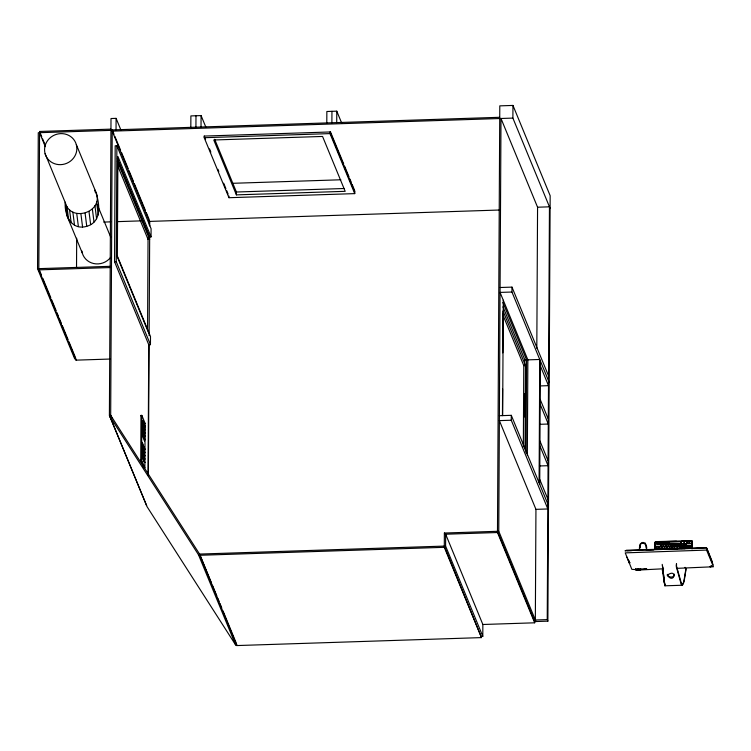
<?xml version="1.0" encoding="UTF-8"?>
<svg xmlns="http://www.w3.org/2000/svg" width="751" height="751" viewBox="0 0 751 751"><rect width="100%" height="100%" fill="white"/><g stroke="black" fill="none" stroke-linecap="round" stroke-linejoin="round"><path stroke-width="1.13" d="M646.217 549.985C648.911 543.583 639.514 539.828 639.768 547.629M109.965 359.044L76.029 360.151L76.029 358.922L74.762 358.959L37.55 268.689L38.282 132.73L110.941 130.364M76.029 360.151L38.817 269.872L39.568 131.463L110.951 129.134M76.527 267.497L76.686 238.198M146.614 505.62L109.402 415.35L111.007 118.527L116.105 118.358L121.005 130.261M111.561 417.462L110.679 415.312L112.218 129.914M148.06 474.106L148.754 344.718L114.556 261.752L115.185 145.797L116.884 145.741L151.082 228.708L151.035 236.875L149.336 236.931L129.454 188.689M116.039 129.792L116.105 118.358M148.754 344.718L150.453 344.662L116.255 261.695L116.884 145.741M140.747 459.922L140.981 415.416L141.836 415.387L145.112 423.339L144.868 467.845L144.023 467.873L140.747 459.922L141.592 459.894L144.868 467.845M141.592 459.894L141.836 415.387M142.146 457.087L142.155 455.453L144.793 462.466L142.146 457.087L144.793 462.466M142.164 453.82L142.174 452.196L144.802 459.199L142.164 453.82L144.802 459.199M142.183 450.562L142.192 448.929L144.821 455.932L142.183 450.562L144.821 455.932M142.202 447.296L142.202 445.662L144.84 452.665L142.202 447.296L144.84 452.665M142.211 444.029L142.221 442.395L144.859 449.398L142.211 444.029L144.859 449.398M142.258 435.449L142.699 433.806L144.915 439.194L144.483 440.837L142.258 435.449L142.699 433.806M142.277 432.182L142.709 430.539L144.934 435.927L144.502 437.57L142.277 432.182L142.709 430.539M142.296 428.915L142.728 427.272L144.952 432.66L144.521 434.303L142.296 428.915L142.728 427.272M142.314 425.648L142.746 424.005L144.971 429.394L144.53 431.036L142.314 425.648L142.746 424.005M142.333 422.391L142.765 420.738L144.981 426.127L144.549 427.77L142.333 422.391L142.765 420.738M144.361 462.475L144.37 460.842M144.38 459.208L144.389 457.575M144.399 455.941L144.408 454.308M144.417 452.675L144.427 451.041M144.436 449.408L144.445 447.774M144.483 440.837L144.492 439.204L142.268 433.815M144.502 437.57L144.511 435.937L142.286 430.548M144.521 434.303L144.521 432.67L142.305 427.281M144.549 427.77L144.558 426.136L142.343 420.757M147.553 330.637L148.06 237.213M149.393 225.544L149.421 220.184M148.369 475.683L149.073 344.625M149.13 335.725L149.665 236.002M149.721 225.891L149.74 221.404M150.453 344.662L150.5 336.495L117.363 256.091L117.898 156.471L151.035 236.875M190.82 127.351L190.885 115.917L201.08 115.588L205.962 127.435M195.927 127.191L195.983 115.757M201.024 127.022L201.08 115.588M236.772 645.569L199.569 554.069L110.998 415.829L109.909 416.505L147.112 506.775L235.683 645.015L236.781 644.339L236.772 645.569L481.513 637.599L444.31 546.099M354.754 190.763L354.735 193.617L228.961 197.71L204.225 137.705L204.234 136.072L330.008 131.969L354.744 191.984M228.961 197.71L228.971 196.077M236.405 194.875L213.782 139.986L322.555 136.447L345.178 191.327L236.405 194.875L236.424 192.012L214.683 139.282M326.788 122.929L326.854 111.495L336.777 111.167L341.686 123.07M354.735 193.617L329.999 133.603L330.008 131.969M331.886 122.76L331.951 111.326M336.72 122.601L336.777 111.167M481.513 637.599L444.301 547.319L444.376 533.032L498.767 531.257L535.979 621.537M481.522 636.369L482.79 636.332L445.587 546.052L445.653 534.214L444.376 533.032M482.79 636.332L482.855 624.494L445.653 534.214L497.481 532.525L534.693 622.804L482.855 624.494M497.481 532.525L499.79 105.863L512.961 105.431L550.164 195.711L547.873 621.152L534.703 621.575L497.491 531.304M498.767 531.257L500.992 118.48L537.566 207.21L536.805 348.267M502.457 415.65L502.597 388.905M502.795 352.867L503.02 311.008L525.475 365.502L525.024 449.22M502.654 415.397L503.283 300.231M511.262 420.231L499.368 420.616L535.942 509.347L547.836 508.962L511.262 420.231L511.29 415.331L499.387 415.716M549.159 382.297L511.947 292.026L511.975 287.126L500.082 287.511M550.098 208.365L512.886 118.095L512.961 105.431M523.344 446.948L523.776 365.559L502.635 314.265M524.573 416.955L524.696 393.693M524.846 365.775L524.883 359.954L502.982 306.83M526.075 452.966L526.582 359.898L502.898 302.446M527.343 455.247L527.859 359.86L500.053 292.411L511.947 292.026M534.693 622.804L534.703 621.575M535.942 509.347L535.341 619.997L547.235 619.613L547.873 621.152M539.087 482.78L539.753 359.476L524.883 359.954M539.725 484.32L540.382 361.015M547.235 619.613L549.46 206.825L537.566 207.21M629.882 562.846L629.244 562.865L629.882 562.64M637.13 569.174L637.13 570.018L637.674 569.671A5.229 0.62 88.1 0 1 637.599 569.605A9.575 9.059 -22.4 0 1 637.167 569.549L635.937 569.784L635.693 568.817L636.491 569.793L635.853 569.812L635.693 569.277L636.491 569.192L635.862 569.211M636.491 569.793L636.491 569.699A6.524 0.779 88.1 0 1 636.388 569.549L635.928 569.774M637.599 568.76L637.759 570M638.247 568.732L638.406 570.028L639.035 570.009L638.331 569.633M638.406 570.028L639.035 569.652M638.341 569.652L638.932 569.981L638.876 568.714M640.312 569.07L640.312 569.971L639.674 569.99L639.683 569.089M640.312 569.971L640.152 568.676M640.894 569.089L641.87 569.558L641.72 569.061M642.33 569.089L642.987 569.352L642.443 569.371M643.288 569.061L643.823 569.042M644.245 569.023L644.78 569.005M645.738 568.976L645.193 569.418M646.695 568.948L646.151 569.38M712.446 562.161L706.738 548.08L705.846 547.714L626.447 550.239L625.151 550.952M639.664 550.145L639.721 548.221M667.32 574.355C667.235 578.026 675.449 578.035 674.285 574.13M654.665 549.535L654.806 542.588M655.032 549.347L655.285 542.184L657.369 542.062L657.454 542.982M657.773 544.193L657.914 542.034L659.838 541.969L659.969 544.081L659.96 542.062L657.81 542.119M661.631 548.774L659.66 548.765L659.641 547.038M662.335 541.978C657.219 541.659 663.499 544.25 662.532 542.109M660.589 546.371L660.617 544.794M660.927 546.437L660.946 544.785M661.753 548.615L661.847 547M664.344 548.53L662.288 548.746L662.213 546.869M663.152 544.672L663.039 546.456L660.899 546.287M665.639 546.155L663.527 546.446L663.508 544.522M664.344 548.502L664.382 546.935M664.682 548.568L664.691 546.794M665.057 543.949L665.029 541.903L663.077 541.875M665.395 543.959L665.564 541.818L680.904 541.64M665.686 544.653L665.621 546.23M667.245 548.54L667.282 546.737M668.221 544.588L668.183 546.212L666.062 546.315L668.061 546.343M668.165 543.884L668.249 542.006M670.559 544.259L670.709 546.165L670.699 544.325L668.737 544.306L668.531 546.23M669.404 546.681L669.366 548.483L667.357 548.615L669.263 548.474M671.882 546.503L669.854 546.54L669.836 548.521M671.807 546.465C673.947 549.61 667.78 549.047 669.817 546.662M671.028 546.005L671.122 544.297L671.037 546.061M672.314 548.408L672.295 546.568M673.225 545.996L673.206 544.24L671.291 544.315M673.563 545.939L673.609 544.419M675.759 546.052L675.816 544.334M676.829 548.361C672.22 548.709 679.561 548.634 677.027 546.512M677.318 548.127L677.449 546.334L679.355 546.259M678.35 544.315L678.303 545.808M680.885 544.222C683.081 545.048 677.721 548.568 678.66 544.231M677.515 548.268L679.477 548.23L679.561 546.446M679.927 546.409C677.928 548.352 683.71 549.648 682.058 546.277M680.894 541.593L680.847 543.442M681.279 545.977C680.8 539.481 686.536 548.052 681.232 545.949M682.406 548.061L682.415 546.362M683.992 541.349L684.03 543.358M684.405 541.49L684.396 543.489M684.574 547.958L684.593 546.212L684.508 548.033M684.921 547.92L684.987 546.174L687.174 546.315M686.987 548.08L685.006 548.099L684.95 546.249M685.898 545.601L685.926 543.977L685.832 545.836M686.33 543.959L686.386 545.855L686.283 543.921M684.565 541.302C691.774 541.255 681.457 545.592 686.47 543.452C688.667 540.664 684.199 541.142 684.433 541.518M686.977 543.489L686.977 541.302M687.127 547.958L686.977 546.052M687.559 546.061L687.456 547.948M691.483 547.826L687.522 548.033L687.456 546.202M689.127 543.32L689.108 541.246M689.531 541.218L689.512 543.414L691.446 543.424M691.568 546.043L691.549 547.695M691.643 543.949L691.596 545.451M691.633 543.198L691.577 541.133M692.075 549.065L692.178 541.105M692.14 548.521L692.131 541.02L682.237 541.105M640.04 547.592L640.237 546.099M655.454 544.738L660.598 544.719M655.201 547.179L659.171 546.888M659.162 548.737L659.265 546.935M660.326 542.222L660.458 543.133M662.748 549.244L664.804 549.009M664.701 546.925L666.691 546.597M665.433 542.081L668.052 541.743M667.817 549.112L670.023 549.028L668.005 548.84M672.868 548.85L675.008 548.765M674.454 548.155L672.37 548.39L674.304 548.343M678.209 544.062L676.191 544.156M681.27 541.631L681.382 543.686L683.964 543.489M686.958 541.499L688.958 541.255M688.076 548.455L691.558 548.465M45.088 153.664L65.384 202.911C70.519 222.268 102.277 212.843 96.626 193.861L76.33 144.624A16.269 15.395 -22.4 0 0 49.35 138.541A16.269 15.395 -22.4 0 0 56.447 164.262A16.269 15.395 -22.4 0 0 76.33 144.624M65.271 202.179C64.135 214.955 71.476 230.839 86.75 226.323C102.821 221.752 99.592 202.028 95.03 190.172L95.302 192.35M685.212 567.587A3.286 3.107 -22.4 0 1 685.982 569.652L684.349 579.96A7.726 1.887 -83.9 0 1 682.124 585.254L664.926 585.808L662.476 566.01M657.688 549.356L659.725 549.065M666.099 544.4L666.006 546.268M668.756 541.8L668.709 544.034L680.744 543.611M676.144 544.344L676.172 546.08M682.988 548.596L685.222 548.615L683.119 548.53M661.133 544.588L663.011 544.541M674.839 546.475L674.858 548.352M674.464 548.305L674.36 546.409M675.412 548.756L677.505 548.606M678.707 544.203L680.763 544.071M654.844 542.4L655.576 541.64L691.436 540.673L692.272 541.471M659.969 543.208L657.763 543.264L659.969 542.954M665.367 549.028L667.489 549.122M680.472 548.615L682.668 548.606L680.669 548.493M655.36 542.203L657.285 542.109M672.342 546.503L674.511 546.653M691.549 545.573L686.423 545.789M662.926 541.94L662.823 543.931M657.726 549.169L659.744 549.141M666.794 548.502L666.813 546.634M685.832 545.742L683.889 545.93L685.794 545.78M685.625 548.474L687.728 548.474M663.067 541.959L665.095 542.091M662.391 542.992L660.495 543.067M673.168 546.184L671.178 546.193L673.046 546.221M683.804 543.94L683.701 545.714M691.511 543.33L689.493 543.395M661.706 548.746L659.594 548.606M671.816 548.399L669.92 548.474M675.496 548.746L677.421 548.652M678.012 548.606L680.106 548.606M683.26 545.846L681.364 545.921M688.179 548.408L691.474 548.314M235.683 645.015L198.48 554.736L199.569 554.069L445.587 546.052M625.264 550.727L706.015 547.967L706.738 548.296L713.14 564.893M666.128 544.391L668.024 544.325M678.191 546.071L676.219 546.043L678.106 546.09M680.725 545.911L678.801 545.986M687.587 546.043L691.596 546.193M691.418 547.873L687.447 547.901M659.81 544.278L657.848 544.231L659.763 544.287M663.677 544.447L665.658 544.513M659.819 546.859L661.622 546.737M673.797 544.24L675.6 544.118M660.354 549.047L662.429 549.234L660.429 549.122M664.194 548.699L662.175 548.624M687.09 541.321L689.165 541.443M665.414 549L667.489 549.065M675.628 546.146L673.769 546.127L675.581 546.08M683.889 543.621L681.392 543.621M682.565 546.174L684.499 546.127M662.945 546.418L661.105 546.475M662.382 546.794L664.184 546.672M665.499 546.418L663.433 546.268M655.313 549.178L657.35 549.347L655.332 549.253M660.542 542.025L662.307 541.903M680.678 543.715L668.512 543.771M683.954 543.968L685.945 544.053M667.404 546.578L669.385 546.662M673.093 548.774L674.989 548.746M679.336 548.296L677.543 548.343M685.71 548.361L687.578 548.38M655.52 541.837L676.454 541.264M686.433 543.827L691.446 543.686M691.399 545.724L686.442 545.864M635.844 569.436L635.797 569.446A5.801 0.695 88.1 0 0 635.853 569.624L637.599 569.605L636.116 569.671M110.941 129.951L499.725 117.297M512.886 118.095L112.209 131.134L149.421 221.414L499.49 210.017M204.225 137.705L329.999 133.603M232.538 183.31L340.841 179.78M236.424 192.012L344.024 188.51M103.685 222.08L110.697 221.855M117.719 221.629L141.132 220.869M114.556 261.752L116.255 261.695M37.55 268.689L110.209 266.323M38.817 269.872L110.2 267.553M523.776 365.559L525.475 365.502M539.847 385.939L548.502 385.657L540.363 365.906M109.402 415.35L110.679 415.312M144.258 423.367L145.112 423.339M539.64 424.315L548.296 424.033L540.157 404.291M539.415 465.967L548.07 465.686L539.931 445.934M199.559 555.289L444.301 547.319M626.916 550.755L631.582 550.605M646.733 550.107L653.736 549.882M670.061 549.347L677.055 549.122M693.38 548.587L700.373 548.361M629.207 560.988L628.568 561.204L629.207 561.185M641.044 569.465L641.87 569.436M643.4 569.333L643.945 569.324M644.358 569.305L644.893 569.286M645.851 569.258L645.203 568.995M646.808 569.23L646.151 568.967M637.759 569.69L631.844 569.361L625.245 552.867L706.006 550.107L706.719 550.445L713.441 566.761L677.449 568.329M663.565 568.779L639.674 569.99M683.861 541.311L681.382 541.396L684.048 541.462M668.362 541.846L680.847 541.527M655.445 543.198L657.285 543.226L655.416 543.273M665.574 544.053L668.08 543.959L665.517 544.109M668.7 546.268L670.662 546.23L668.719 546.343M675.027 546.371L676.895 546.409M680.087 546.24L681.908 546.184M655.351 548.868L659.106 548.84L655.182 548.831M681.842 548.146L679.927 548.221M682.396 548.014L684.452 548.146L682.528 548.192M686.912 548.014L684.987 548.023M662.945 548.972L664.954 549.188M672.455 548.756L670.483 548.774L672.558 548.981M664.729 548.577L666.757 548.53L664.673 548.521M655.294 546.606L660.458 546.55L655.285 546.662M686.977 543.424L689.108 543.367L686.902 543.33M109.909 416.505L198.48 554.736M636.97 569.53L636.989 569.558A6.017 0.713 88.1 0 0 637.026 569.624A5.773 0.685 88.1 0 0 637.092 569.699L637.205 569.99M97.067 204.178L110.876 237.541M626.972 557.139L629.244 562.865M511.975 287.126L548.549 375.857M540.176 399.391L548.314 419.142M539.96 441.034L548.099 460.785M539.744 479.42L547.892 499.162M511.29 415.331L548.493 505.601M330.459 131.819L343.705 163.971M344.587 166.112L349.008 176.832M349.891 178.973L351.215 182.183M352.097 184.333L354.312 189.684M204.234 136.072L205.567 139.282M209.538 148.933L210.862 152.143M217.931 169.285L218.813 171.435M223.676 183.216L225.882 188.576M226.764 190.726L228.088 193.936M112.659 130.984L113.992 134.213M114.875 136.363L120.629 150.331M121.521 152.481L128.168 168.599M129.05 170.749L133.481 181.498M134.363 183.648L145.441 210.515M146.323 212.664L148.98 219.114M117.4 158.658L149.656 236.912M117.522 159.747L128.571 186.539M117.391 161.108L149.646 239.362L148.05 239.419L117.56 165.455M116.884 255.838L148.689 333.022M39.568 131.463L41.774 136.832M42.666 138.982L45.323 145.431M39.559 132.683L45.313 146.661M82.253 252.927L67.027 215.997L65.384 202.911M199.569 554.069L211.529 583.086M212.411 585.236L216.842 595.984M217.734 598.134L219.057 601.354M219.94 603.504L221.714 607.803M223.047 611.023L236.33 643.269M140.981 415.416L141.808 417.406M142.324 424.015L144.098 428.323M110.998 415.829L111.88 417.978M38.827 268.651L41.483 275.101M42.807 278.321L50.786 297.668M51.669 299.818L56.1 310.557M56.982 312.707L58.315 315.936M59.198 318.086L61.413 323.456M62.305 325.605L68.059 339.574M68.942 341.724L75.588 357.851M645.578 544.794L645.841 545.648M676.426 567.146L681.166 584.147A7.472 1.821 -83.9 0 0 682.124 585.254M142.221 442.395L142.643 444.01M142.202 445.662L142.624 447.277M142.192 448.929L142.606 450.544M142.174 452.196L142.587 453.811M142.155 455.453L142.568 457.077M664.926 585.808L664.522 583.611M664.616 584.165L664.785 584.982L662.523 566.273M664.4 582.945L664.626 584.278M664.26 582.166L664.494 583.518M664.109 581.302L664.335 582.645M663.94 580.335L664.166 581.668M662.204 564.367L662.344 565.184M662.382 565.456L662.485 565.991M662.429 565.738L662.551 566.376M662.466 570.544L663.978 580.617M98.268 206.947L98.794 210.947M96.579 201.888L98.221 214.974M94.945 205.69L96.588 218.776M92.364 208.985L94.006 222.071M89.003 211.557L90.646 224.643M85.107 213.237L86.75 226.323M80.92 213.904L82.563 226.98M76.743 213.509L78.386 226.595M72.856 212.082L74.499 225.169M69.533 209.726L71.176 222.812M66.98 206.6L68.623 219.686M646.198 548.005L646.132 546.803M676.585 564.395A2.122 0.516 -83.9 0 0 676.567 566.263L681.523 583.893A6.806 1.662 -83.9 0 0 683.983 580.636L685.766 569.793A3.22 3.051 -22.4 0 0 685.062 567.324M676.426 567.155A2.966 0.723 -83.9 0 1 676.52 563.513M662.457 570.544A3.22 3.051 -22.4 0 1 663.199 568.038M662.457 570.422A3.286 3.107 -22.4 0 1 662.748 569.089M639.42 550.154A30.575 3.642 88.1 0 1 639.439 547.639L640.134 544.193L641.786 542.635L643.081 542.447L645.344 543.123L646.489 547.404A30.575 3.642 88.1 0 0 646.461 549.92M110.632 257.424A16.269 15.395 -22.4 0 1 93.612 263.526A16.269 15.395 -22.4 0 1 81.85 250.947M667.31 575.191C674.295 585.02 677.759 567.653 667.31 575.191M710.108 566.752L711.741 566.395L710.108 566.752M710.211 566.432L711.648 566.113L710.211 566.432M665.01 543.968L662.983 544.109L664.954 544.024M689.578 541.18L691.549 541.189L689.625 541.161"/></g></svg>
